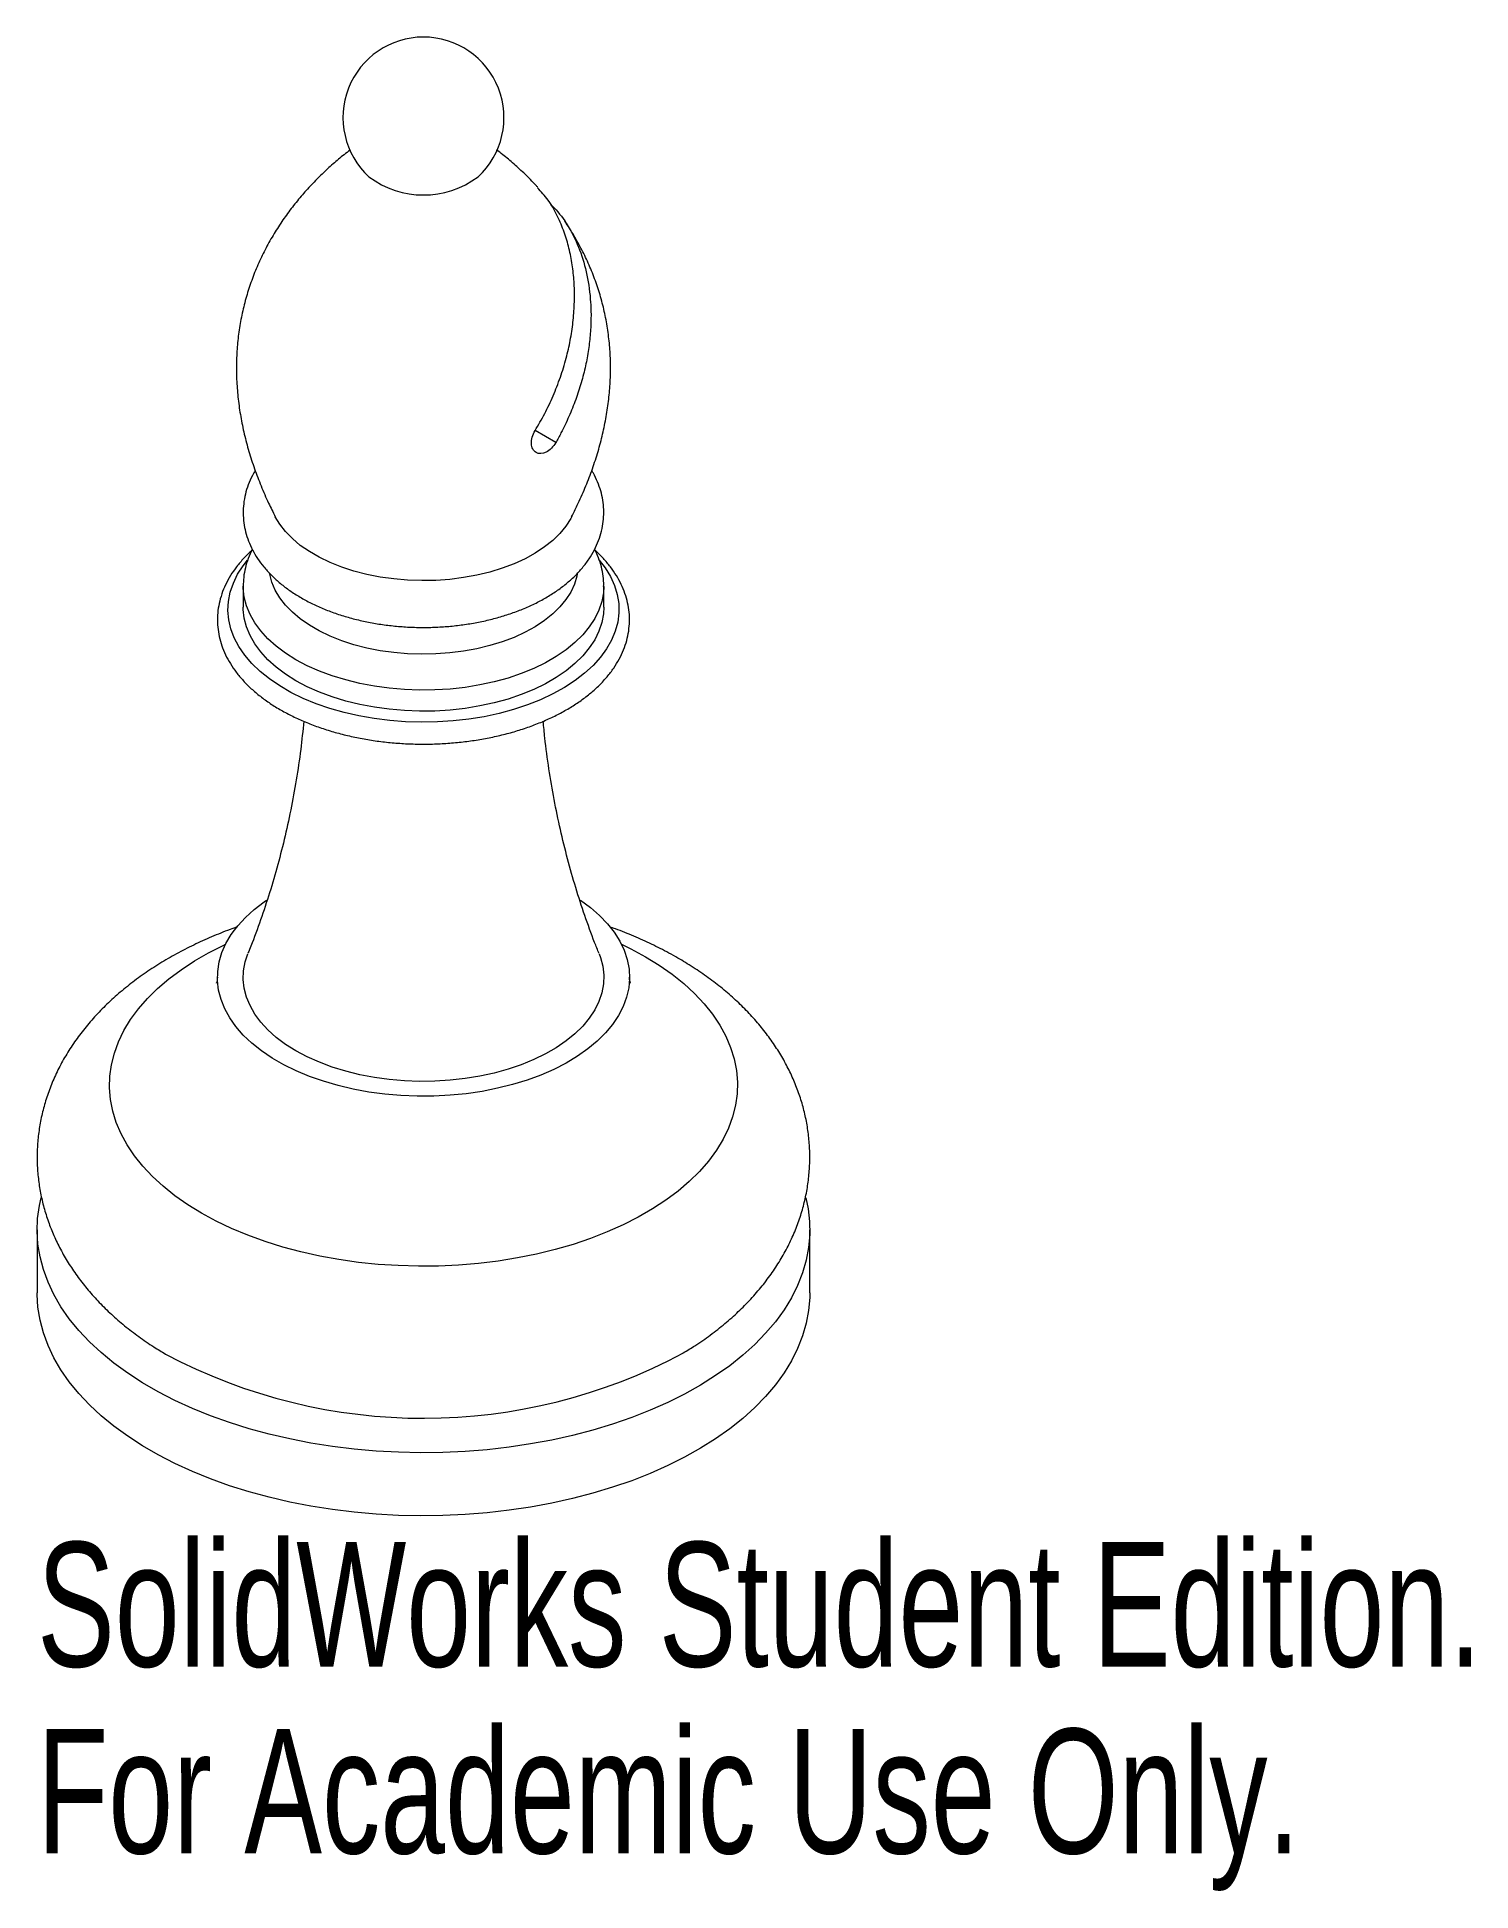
# Paper-space layout '_Isometric' of a CAD drawing. Header units: millimetres. Extents: x -15 to 40.7, y -23.2 to 48.7.
import ezdxf

# ---------------------------------------------------------------- set-up
doc = ezdxf.new("R2010")
doc.units = ezdxf.units.MM
doc.styles.add('SLDTEXTSTYLE0', font='TXT', dxfattribs={"width": 0.7})

psp = doc.layouts.new('_Isometric')

# ---------------------------------------------------------------- linework, layer by layer
at = {"color": 8, "linetype": 'Continuous', "lineweight": 15}
psp.add_line((5.135, 33.007), (4.333, 33.47), dxfattribs=at)
at = {"color": 7, "linetype": 'Continuous', "lineweight": 15}
for p, q in [((-7, 27.436), (-7, 26.619)), ((7, 26.619), (7, 27.436)), ((-15, 2.45), (-15, 0)), ((15, 0), (15, 2.45))]:
    psp.add_line(p, q, dxfattribs=at)
at = {"color": 7, "linetype": 'Continuous', "lineweight": 15, "flags": 128}
for points in [[(5.756, 30.132), (5.719, 30.062), (5.53, 29.767), (5.296, 29.482), (5.017, 29.211), (4.697, 28.955), (4.338, 28.717), (3.943, 28.5), (3.516, 28.303), (3.059, 28.13), (2.577, 27.982), (2.073, 27.86), (1.553, 27.765), (1.019, 27.697), (0.478, 27.657), (-0.068, 27.647), (-0.614, 27.665), (-1.154, 27.711), (-1.684, 27.786), (-2.201, 27.888), (-2.7, 28.017), (-3.176, 28.171), (-3.625, 28.35), (-4.045, 28.552), (-4.431, 28.775), (-4.781, 29.017), (-5.091, 29.277), (-5.358, 29.552), (-5.582, 29.84), (-5.754, 30.129)], [(5.971, 27.912), (5.953, 27.82), (5.86, 27.509), (5.719, 27.204), (5.53, 26.909), (5.296, 26.624), (5.017, 26.353), (4.697, 26.097), (4.338, 25.859), (3.943, 25.642), (3.516, 25.445), (3.059, 25.273), (2.577, 25.124), (2.073, 25.002), (1.553, 24.907), (1.019, 24.839), (0.478, 24.8), (-0.068, 24.789), (-0.614, 24.807), (-1.154, 24.853), (-1.684, 24.928), (-2.201, 25.03), (-2.7, 25.159), (-3.176, 25.314), (-3.625, 25.492), (-4.045, 25.694), (-4.431, 25.917), (-4.781, 26.159), (-5.091, 26.419), (-5.358, 26.694), (-5.582, 26.982), (-5.759, 27.28), (-5.888, 27.586), (-5.969, 27.898), (-5.973, 27.923)], [(7, 26.619), (6.986, 26.362), (6.923, 26.021), (6.81, 25.684), (6.648, 25.354), (6.438, 25.033), (6.182, 24.724), (5.881, 24.428), (5.538, 24.148), (5.155, 23.886), (4.735, 23.643), (4.281, 23.422), (3.796, 23.224), (3.283, 23.05), (2.747, 22.902), (2.191, 22.781), (1.62, 22.688), (1.036, 22.623), (0.445, 22.586), (-0.149, 22.579), (-0.742, 22.601), (-1.329, 22.652), (-1.907, 22.731), (-2.472, 22.838), (-3.018, 22.973), (-3.543, 23.134), (-4.042, 23.32), (-4.512, 23.53), (-4.95, 23.762), (-5.352, 24.014), (-5.715, 24.286), (-6.037, 24.574), (-6.316, 24.877), (-6.549, 25.192), (-6.735, 25.518), (-6.873, 25.852), (-6.961, 26.191), (-6.998, 26.533), (-7, 26.619)], [(6.094, 15.24), (6.481, 14.955), (6.834, 14.649), (7.142, 14.328), (7.406, 13.994), (7.623, 13.649), (7.792, 13.295), (7.911, 12.934), (7.981, 12.569), (8, 12.202), (7.968, 11.835), (7.886, 11.471), (7.754, 11.112), (7.573, 10.76), (7.345, 10.417), (7.069, 10.086), (6.75, 9.769), (6.387, 9.467), (5.984, 9.183), (5.543, 8.918), (5.067, 8.674), (4.56, 8.453), (4.023, 8.256), (3.461, 8.084), (2.877, 7.939), (2.275, 7.82), (1.658, 7.73), (1.031, 7.668), (0.398, 7.636), (-0.239, 7.632), (-0.873, 7.657), (-1.502, 7.712), (-2.122, 7.795), (-2.728, 7.907), (-3.317, 8.045), (-3.885, 8.211), (-4.428, 8.402), (-4.943, 8.617), (-5.427, 8.855), (-5.877, 9.115), (-6.29, 9.394), (-6.663, 9.692), (-6.994, 10.006), (-7.28, 10.333), (-7.521, 10.673), (-7.714, 11.023), (-7.858, 11.381), (-7.952, 11.744), (-7.996, 12.11), (-7.99, 12.478), (-7.933, 12.843), (-7.826, 13.205), (-7.67, 13.561), (-7.465, 13.909), (-7.213, 14.246), (-6.915, 14.571), (-6.573, 14.88), (-6.19, 15.173), (-6.09, 15.243)], [(6.818, 13.165), (6.873, 13.015), (6.961, 12.676), (6.998, 12.334), (6.986, 11.991), (6.923, 11.65), (6.81, 11.313), (6.648, 10.983), (6.438, 10.662), (6.182, 10.353), (5.881, 10.057), (5.538, 9.777), (5.155, 9.515), (4.735, 9.272), (4.281, 9.051), (3.796, 8.853), (3.283, 8.679), (2.747, 8.531), (2.191, 8.41), (1.62, 8.317), (1.036, 8.252), (0.445, 8.215), (-0.149, 8.208), (-0.742, 8.23), (-1.329, 8.281), (-1.907, 8.36), (-2.472, 8.467), (-3.018, 8.602), (-3.543, 8.763), (-4.042, 8.949), (-4.512, 9.159), (-4.95, 9.391), (-5.352, 9.643), (-5.715, 9.915), (-6.037, 10.203), (-6.316, 10.506), (-6.549, 10.821), (-6.735, 11.147), (-6.873, 11.481), (-6.961, 11.82), (-6.998, 12.162), (-6.986, 12.505), (-6.923, 12.846), (-6.818, 13.164)], [(14.847, 3.682), (14.934, 3.26), (14.99, 2.762), (14.996, 2.262), (14.953, 1.764), (14.86, 1.268), (14.717, 0.776), (14.526, 0.289), (14.286, -0.191), (13.999, -0.661), (13.665, -1.122), (13.286, -1.57), (12.862, -2.005), (12.396, -2.426), (11.889, -2.83), (11.343, -3.217), (10.758, -3.585), (10.138, -3.932), (9.485, -4.259), (8.799, -4.563), (8.085, -4.844), (7.343, -5.101), (6.578, -5.333), (5.79, -5.539), (4.983, -5.718), (4.16, -5.87), (3.323, -5.995), (2.475, -6.091), (1.618, -6.159), (0.756, -6.199), (-0.108, -6.209), (-0.972, -6.191), (-1.833, -6.145), (-2.687, -6.07), (-3.533, -5.966), (-4.367, -5.835), (-5.187, -5.676), (-5.989, -5.49), (-6.771, -5.277), (-7.531, -5.039), (-8.266, -4.776), (-8.973, -4.489), (-9.651, -4.179), (-10.297, -3.847), (-10.908, -3.494), (-11.483, -3.122), (-12.02, -2.731), (-12.517, -2.322), (-12.972, -1.898), (-13.385, -1.459), (-13.753, -1.008), (-14.075, -0.545), (-14.35, -0.072), (-14.578, 0.41), (-14.757, 0.898), (-14.888, 1.392), (-14.968, 1.888), (-15, 2.387), (-14.981, 2.886), (-14.912, 3.384), (-14.847, 3.684)], [(15, 0), (14.996, -0.187), (14.953, -0.686), (14.86, -1.182), (14.717, -1.674), (14.526, -2.161), (14.286, -2.64), (13.999, -3.111), (13.665, -3.571), (13.286, -4.02), (12.862, -4.455), (12.396, -4.876), (11.889, -5.28), (11.343, -5.666), (10.758, -6.034), (10.138, -6.382), (9.485, -6.709), (8.799, -7.013), (8.085, -7.294), (7.343, -7.551), (6.578, -7.782), (5.79, -7.988), (4.983, -8.167), (4.16, -8.32), (3.323, -8.444), (2.475, -8.541), (1.618, -8.609), (0.756, -8.648), (-0.108, -8.659), (-0.972, -8.641), (-1.833, -8.594), (-2.687, -8.519), (-3.533, -8.416), (-4.367, -8.284), (-5.187, -8.125), (-5.989, -7.939), (-6.771, -7.727), (-7.531, -7.489), (-8.266, -7.226), (-8.973, -6.939), (-9.651, -6.629), (-10.297, -6.297), (-10.908, -5.944), (-11.483, -5.571), (-12.02, -5.18), (-12.517, -4.772), (-12.972, -4.348), (-13.385, -3.909), (-13.753, -3.457), (-14.075, -2.994), (-14.35, -2.521), (-14.578, -2.04), (-14.757, -1.551), (-14.888, -1.058), (-14.968, -0.561), (-15, -0.062), (-15, 0)]]:
    psp.add_lwpolyline(points, dxfattribs=at)
at = {"color": 8, "linetype": 'Continuous', "lineweight": 15, "flags": 128}
for points in [[(6.827, 28.445), (7.056, 28.146), (7.261, 27.808), (7.417, 27.462), (7.524, 27.11), (7.58, 26.754), (7.587, 26.397), (7.542, 26.04), (7.448, 25.687), (7.304, 25.339), (7.112, 25), (6.872, 24.67), (6.586, 24.353), (6.257, 24.05), (5.886, 23.764), (5.475, 23.496), (5.029, 23.249), (4.549, 23.023), (4.038, 22.821), (3.501, 22.643), (2.94, 22.491), (2.36, 22.366), (1.764, 22.269), (1.157, 22.2), (0.541, 22.16), (-0.077, 22.149), (-0.696, 22.168), (-1.31, 22.215), (-1.915, 22.291), (-2.507, 22.395), (-3.082, 22.527), (-3.638, 22.685), (-4.168, 22.869), (-4.672, 23.077), (-5.144, 23.309), (-5.582, 23.562), (-5.982, 23.834), (-6.343, 24.124), (-6.662, 24.431), (-6.936, 24.751), (-7.164, 25.084), (-7.345, 25.426), (-7.476, 25.775), (-7.558, 26.129), (-7.59, 26.486), (-7.571, 26.843), (-7.501, 27.199), (-7.382, 27.549), (-7.214, 27.893), (-6.997, 28.228), (-6.832, 28.44)], [(7, 27.425), (6.986, 27.179), (6.923, 26.838), (6.81, 26.501), (6.648, 26.171), (6.438, 25.85), (6.182, 25.54), (5.881, 25.244), (5.538, 24.964), (5.155, 24.702), (4.735, 24.46), (4.281, 24.239), (3.796, 24.04), (3.283, 23.867), (2.747, 23.719), (2.191, 23.598), (1.62, 23.504), (1.036, 23.439), (0.445, 23.403), (-0.149, 23.396), (-0.742, 23.417), (-1.329, 23.468), (-1.907, 23.548), (-2.472, 23.655), (-3.018, 23.79), (-3.543, 23.951), (-4.042, 24.137), (-4.512, 24.346), (-4.95, 24.578), (-5.352, 24.831), (-5.715, 25.102), (-6.037, 25.391), (-6.316, 25.693), (-6.549, 26.009), (-6.735, 26.335), (-6.873, 26.668), (-6.961, 27.008), (-6.998, 27.35), (-7, 27.438)], [(8.62, 13.044), (9.155, 12.715), (9.652, 12.367), (10.109, 12.001), (10.525, 11.619), (10.898, 11.223), (11.225, 10.813), (11.507, 10.392), (11.741, 9.962), (11.927, 9.524), (12.064, 9.08), (12.152, 8.631), (12.19, 8.181), (12.177, 7.73), (12.114, 7.28), (12.002, 6.833), (11.84, 6.392), (11.63, 5.958), (11.372, 5.532), (11.067, 5.116), (10.717, 4.713), (10.322, 4.324), (9.886, 3.949), (9.408, 3.592), (8.892, 3.254), (8.34, 2.935), (7.753, 2.637), (7.134, 2.361), (6.486, 2.109), (5.811, 1.881), (5.113, 1.679), (4.393, 1.503), (3.656, 1.354), (2.903, 1.233), (2.138, 1.139), (1.365, 1.074), (0.586, 1.038), (-0.195, 1.031), (-0.976, 1.053), (-1.753, 1.103), (-2.522, 1.182), (-3.281, 1.29), (-4.026, 1.425), (-4.755, 1.588), (-5.465, 1.777), (-6.152, 1.992), (-6.814, 2.232), (-7.447, 2.496), (-8.05, 2.783), (-8.62, 3.091), (-9.155, 3.421), (-9.652, 3.769), (-10.109, 4.135), (-10.525, 4.517), (-10.898, 4.913), (-11.225, 5.323), (-11.507, 5.743), (-11.741, 6.174), (-11.927, 6.612), (-12.064, 7.056), (-12.152, 7.504), (-12.19, 7.955), (-12.177, 8.406), (-12.114, 8.856), (-12.002, 9.302), (-11.84, 9.744), (-11.63, 10.178), (-11.372, 10.604), (-11.067, 11.019), (-10.717, 11.423), (-10.322, 11.812), (-9.886, 12.186), (-9.408, 12.544), (-8.892, 12.882), (-8.34, 13.201), (-7.753, 13.499), (-7.685, 13.531)], [(7.685, 13.531), (8.05, 13.353), (8.62, 13.044)]]:
    psp.add_lwpolyline(points, dxfattribs=at)
at = {"color": 7, "linetype": 'Continuous', "lineweight": 15}
for centre, radius, start, end in [((0, 45.624), 3.125, 312.70908, 227.29092), ((0, 46.146), 3.526, 233.05433, 306.94567), ((-0.004, 16.506), 21.376, 242.05635, 298.18699)]:
    psp.add_arc(centre, radius, start, end, dxfattribs=at)
for points, knots in [([(-2.848, 44.363), (-2.927, 44.303), (-3.147, 44.136), (-3.512, 43.827), (-3.935, 43.439), (-4.351, 43.02), (-4.753, 42.572), (-5.139, 42.094), (-5.505, 41.588), (-5.845, 41.054), (-6.156, 40.493), (-6.435, 39.909), (-6.677, 39.303), (-6.881, 38.678), (-7.043, 38.036), (-7.162, 37.382), (-7.238, 36.717), (-7.269, 36.046), (-7.256, 35.369), (-7.2, 34.691), (-7.102, 34.011), (-6.962, 33.333), (-6.782, 32.657), (-6.564, 31.984), (-6.308, 31.315), (-6.036, 30.694), (-5.842, 30.305), (-5.754, 30.129)], [0, 0, 0, 0, 0.022044, 0.061638, 0.101006, 0.140225, 0.179364, 0.218479, 0.25762, 0.296816, 0.336095, 0.37548, 0.414989, 0.454638, 0.494448, 0.534443, 0.574662, 0.61516, 0.656006, 0.69729, 0.739121, 0.781621, 0.824932, 0.869207, 0.91461, 0.961317, 1, 1, 1, 1]), ([(4.442, 42.912), (4.417, 42.94), (4.257, 43.121), (3.947, 43.426), (3.517, 43.823), (3.145, 44.138), (2.921, 44.308), (2.841, 44.369)], [0, 0, 0, 0, 0.047558, 0.314053, 0.581398, 0.849982, 1, 1, 1, 1]), ([(4.333, 33.47), (4.461, 33.688), (4.717, 34.126), (5.043, 34.82), (5.325, 35.541), (5.545, 36.264), (5.707, 36.977), (5.813, 37.678), (5.867, 38.385), (5.865, 39.079), (5.807, 39.751), (5.695, 40.4), (5.524, 41.034), (5.254, 41.724), (4.908, 42.375), (4.57, 42.746), (4.428, 42.901)], [0, 0, 0, 0, 0.070381, 0.141298, 0.213916, 0.287124, 0.354333, 0.422014, 0.491199, 0.560918, 0.627109, 0.693816, 0.76229, 0.831446, 0.929553, 1, 1, 1, 1]), ([(4.901, 42.304), (4.985, 42.22), (5.272, 41.931), (5.684, 41.336), (6.092, 40.484), (6.372, 39.513), (6.491, 38.615), (6.512, 37.85), (6.484, 37.238), (6.413, 36.615), (6.296, 35.976), (6.131, 35.327), (5.917, 34.669), (5.654, 34.017), (5.389, 33.462), (5.204, 33.13), (5.135, 33.007)], [0, 0, 0, 0, 0.04008, 0.138525, 0.239422, 0.346195, 0.45545, 0.515081, 0.575076, 0.636182, 0.697657, 0.762261, 0.827283, 0.893592, 0.960332, 1, 1, 1, 1]), ([(5.754, 30.129), (5.828, 30.276), (6.008, 30.637), (6.272, 31.228), (6.534, 31.899), (6.757, 32.573), (6.942, 33.248), (7.086, 33.924), (7.19, 34.601), (7.251, 35.277), (7.27, 35.95), (7.245, 36.62), (7.176, 37.284), (7.064, 37.939), (6.908, 38.583), (6.709, 39.213), (6.471, 39.826), (6.195, 40.42), (5.881, 40.988), (5.638, 41.389), (5.493, 41.591), (5.472, 41.62)], [0, 0, 0, 0, 0.043198, 0.106558, 0.167898, 0.227554, 0.285772, 0.342783, 0.398803, 0.454032, 0.508648, 0.562807, 0.616645, 0.670269, 0.723762, 0.777183, 0.83057, 0.883945, 0.937318, 0.990699, 1, 1, 1, 1]), ([(5.135, 33.007), (5.088, 32.925), (5.032, 32.85), (4.905, 32.723), (4.835, 32.671), (4.623, 32.565), (4.477, 32.561), (4.317, 32.653), (4.272, 32.7), (4.21, 32.818), (4.192, 32.889), (4.181, 33.126), (4.234, 33.309), (4.333, 33.47)], [0, 0, 0, 0, 0.125, 0.125, 0.25, 0.25, 0.5, 0.5, 0.625, 0.625, 0.75, 0.75, 1, 1, 1, 1]), ([(-6.533, 31.921), (-6.571, 31.858), (-6.679, 31.681), (-6.809, 31.374), (-6.923, 31.005), (-6.988, 30.634), (-7.007, 30.263), (-6.981, 29.896), (-6.911, 29.535), (-6.797, 29.181), (-6.641, 28.835), (-6.443, 28.5), (-6.203, 28.175), (-5.922, 27.865), (-5.601, 27.569), (-5.242, 27.291), (-4.848, 27.034), (-4.421, 26.798), (-3.966, 26.586), (-3.486, 26.398), (-2.985, 26.237), (-2.466, 26.101), (-1.932, 25.992), (-1.387, 25.911), (-0.834, 25.856), (-0.276, 25.829), (0.284, 25.829), (0.842, 25.857), (1.395, 25.912), (1.94, 25.994), (2.473, 26.103), (2.992, 26.239), (3.493, 26.401), (3.974, 26.589), (4.431, 26.803), (4.861, 27.042), (5.262, 27.305), (5.628, 27.592), (5.958, 27.9), (6.246, 28.227), (6.49, 28.571), (6.688, 28.928), (6.839, 29.292), (6.941, 29.662), (6.996, 30.034), (7.006, 30.404), (6.969, 30.77), (6.89, 31.13), (6.765, 31.482), (6.645, 31.746), (6.555, 31.888), (6.534, 31.921)], [0, 0, 0, 0, 0.011233, 0.031886, 0.052092, 0.071913, 0.091452, 0.11084, 0.130192, 0.149631, 0.169287, 0.189262, 0.209622, 0.230384, 0.251514, 0.272938, 0.294562, 0.316297, 0.338067, 0.359816, 0.381524, 0.403183, 0.424794, 0.446364, 0.467902, 0.489421, 0.510932, 0.53245, 0.553981, 0.575541, 0.597141, 0.618795, 0.640515, 0.662309, 0.684181, 0.706126, 0.728123, 0.750116, 0.772021, 0.793734, 0.815141, 0.836146, 0.8567, 0.876816, 0.896566, 0.916061, 0.935435, 0.954794, 0.974269, 0.993986, 1, 1, 1, 1]), ([(-6.67, 28.814), (-6.693, 28.794), (-6.833, 28.675), (-7.052, 28.438), (-7.324, 28.106), (-7.55, 27.759), (-7.732, 27.403), (-7.868, 27.04), (-7.958, 26.673), (-8.002, 26.304), (-8.001, 25.936), (-7.955, 25.57), (-7.865, 25.209), (-7.731, 24.854), (-7.554, 24.507), (-7.335, 24.168), (-7.073, 23.841), (-6.771, 23.526), (-6.43, 23.226), (-6.052, 22.943), (-5.639, 22.678), (-5.194, 22.434), (-4.721, 22.211), (-4.221, 22.01), (-3.699, 21.833), (-3.156, 21.68), (-2.596, 21.552), (-2.022, 21.449), (-1.438, 21.372), (-0.845, 21.322), (-0.248, 21.298), (0.351, 21.3), (0.947, 21.329), (1.538, 21.384), (2.121, 21.465), (2.693, 21.572), (3.25, 21.704), (3.789, 21.861), (4.308, 22.043), (4.804, 22.247), (5.273, 22.474), (5.714, 22.723), (6.123, 22.993), (6.498, 23.282), (6.836, 23.589), (7.135, 23.912), (7.392, 24.25), (7.606, 24.599), (7.775, 24.958), (7.898, 25.322), (7.975, 25.69), (8.007, 26.059), (7.993, 26.427), (7.934, 26.791), (7.831, 27.151), (7.685, 27.503), (7.496, 27.848), (7.266, 28.184), (6.989, 28.507), (6.786, 28.72), (6.667, 28.821), (6.663, 28.823)], [0, 0, 0, 0, 0.003475, 0.021304, 0.039055, 0.056685, 0.07415, 0.091423, 0.108501, 0.125413, 0.142213, 0.158975, 0.175752, 0.192619, 0.209632, 0.226821, 0.24419, 0.261718, 0.279369, 0.297106, 0.314892, 0.3327, 0.350507, 0.368303, 0.386081, 0.403841, 0.421584, 0.439311, 0.457025, 0.47473, 0.492429, 0.510126, 0.527825, 0.545528, 0.563239, 0.580962, 0.598701, 0.61646, 0.634241, 0.652046, 0.669878, 0.687733, 0.705608, 0.723488, 0.741349, 0.759161, 0.776882, 0.794469, 0.811881, 0.829098, 0.846125, 0.862999, 0.87978, 0.896538, 0.913334, 0.930238, 0.947299, 0.96454, 0.981956, 0.999523, 1, 1, 1, 1]), ([(-6.647, 28.866), (-6.703, 28.749), (-6.813, 28.514), (-6.922, 28.147), (-6.989, 27.787), (-6.995, 27.55), (-6.998, 27.439)], [0, 0, 0, 0, 0.258663, 0.517975, 0.772331, 1, 1, 1, 1]), ([(6.995, 27.422), (6.996, 27.463), (7.003, 27.627), (6.968, 27.912), (6.889, 28.272), (6.782, 28.591), (6.685, 28.784), (6.644, 28.864)], [0, 0, 0, 0, 0.083562, 0.329449, 0.575145, 0.822316, 1, 1, 1, 1]), ([(-4.648, 22.187), (-4.685, 21.823), (-4.763, 21.06), (-4.933, 19.911), (-5.146, 18.744), (-5.398, 17.6), (-5.687, 16.483), (-6.009, 15.397), (-6.365, 14.347), (-6.636, 13.606), (-6.796, 13.224), (-6.818, 13.17)], [0, 0, 0, 0, 0.114942, 0.241218, 0.366823, 0.491634, 0.615521, 0.738342, 0.859945, 0.980164, 1, 1, 1, 1]), ([(6.82, 13.171), (6.761, 13.315), (6.563, 13.796), (6.258, 14.648), (5.907, 15.727), (5.59, 16.841), (5.309, 17.984), (5.066, 19.151), (4.866, 20.339), (4.727, 21.354), (4.671, 21.974), (4.652, 22.19)], [0, 0, 0, 0, 0.052526, 0.175229, 0.299257, 0.424384, 0.550401, 0.677113, 0.804346, 0.93194, 1, 1, 1, 1]), ([(-7.224, 14.205), (-7.32, 14.172), (-7.663, 14.053), (-8.232, 13.819), (-8.927, 13.505), (-9.597, 13.159), (-10.24, 12.786), (-10.852, 12.385), (-11.432, 11.957), (-11.975, 11.503), (-12.479, 11.026), (-12.94, 10.528), (-13.358, 10.011), (-13.729, 9.478), (-14.053, 8.932), (-14.329, 8.375), (-14.558, 7.81), (-14.739, 7.239), (-14.874, 6.664), (-14.962, 6.087), (-15.003, 5.51), (-15, 4.935), (-14.952, 4.364), (-14.86, 3.798), (-14.724, 3.239), (-14.545, 2.689), (-14.324, 2.148), (-14.061, 1.617), (-13.756, 1.098), (-13.409, 0.591), (-13.02, 0.098), (-12.589, -0.379), (-12.118, -0.841), (-11.607, -1.283), (-11.057, -1.705), (-10.526, -2.073), (-10.165, -2.288), (-10.011, -2.379)], [0, 0, 0, 0, 0.012276, 0.043731, 0.075296, 0.106956, 0.138682, 0.170413, 0.202072, 0.233573, 0.264817, 0.295707, 0.326156, 0.356105, 0.385522, 0.414409, 0.442792, 0.470722, 0.498262, 0.525485, 0.552471, 0.579302, 0.60606, 0.632804, 0.659619, 0.686588, 0.713791, 0.741304, 0.769193, 0.797515, 0.826306, 0.855584, 0.885339, 0.915537, 0.946118, 0.977005, 1, 1, 1, 1]), ([(10.089, -2.332), (10.241, -2.241), (10.604, -2.022), (11.142, -1.644), (11.705, -1.204), (12.229, -0.738), (12.712, -0.25), (13.152, 0.257), (13.546, 0.782), (13.894, 1.322), (14.195, 1.874), (14.448, 2.435), (14.653, 3.003), (14.812, 3.577), (14.923, 4.153), (14.988, 4.73), (15.007, 5.306), (14.982, 5.88), (14.912, 6.448), (14.798, 7.011), (14.641, 7.566), (14.442, 8.112), (14.2, 8.648), (13.916, 9.173), (13.59, 9.686), (13.222, 10.186), (12.813, 10.672), (12.362, 11.142), (11.871, 11.594), (11.341, 12.027), (10.774, 12.438), (10.281, 12.756), (9.862, 13.005), (9.43, 13.246), (8.864, 13.535), (8.171, 13.845), (7.626, 14.068), (7.305, 14.178), (7.23, 14.204)], [0, 0, 0, 0, 0.022882, 0.05472, 0.086444, 0.117961, 0.149171, 0.17998, 0.210314, 0.240126, 0.269401, 0.298154, 0.326423, 0.354267, 0.381755, 0.408964, 0.435975, 0.462872, 0.489723, 0.516603, 0.543595, 0.570782, 0.598242, 0.626048, 0.654262, 0.68293, 0.712081, 0.74172, 0.771824, 0.802346, 0.833215, 0.864352, 0.878635, 0.896049, 0.92753, 0.958984, 0.990415, 1, 1, 1, 1]), ([(-8.002, 12.249), (-8.003, 12.209), (-8.005, 12.135), (-8.023, 12.059), (-8.036, 12.023), (-8.034, 12.027), (-8.033, 12.028)], [0, 0, 0, 0, 0.342123, 0.639459, 0.903078, 1, 1, 1, 1]), ([(8.034, 12.026), (8.035, 12.025), (8.037, 12.02), (8.026, 12.046), (8.012, 12.106), (7.999, 12.186), (8.002, 12.235), (8.002, 12.247)], [0, 0, 0, 0, 0.032735, 0.285202, 0.563412, 0.885455, 1, 1, 1, 1])]:
    psp.add_open_spline(points, degree=3, knots=knots, dxfattribs=at)

# ---------------------------------------------------------------- texts
at = {"color": 7, "linetype": 'Continuous', "char_height": 4.83362, "attachment_point": 1, "style": 'SLDTEXTSTYLE0'}
for s, insert in [('SolidWorks Student Edition.', (-15, -9.679)), ('For Academic Use Only.', (-15, -16.929))]:
    psp.add_mtext(s, dxfattribs=dict(at, insert=insert))

doc.saveas('drawing.dxf')
